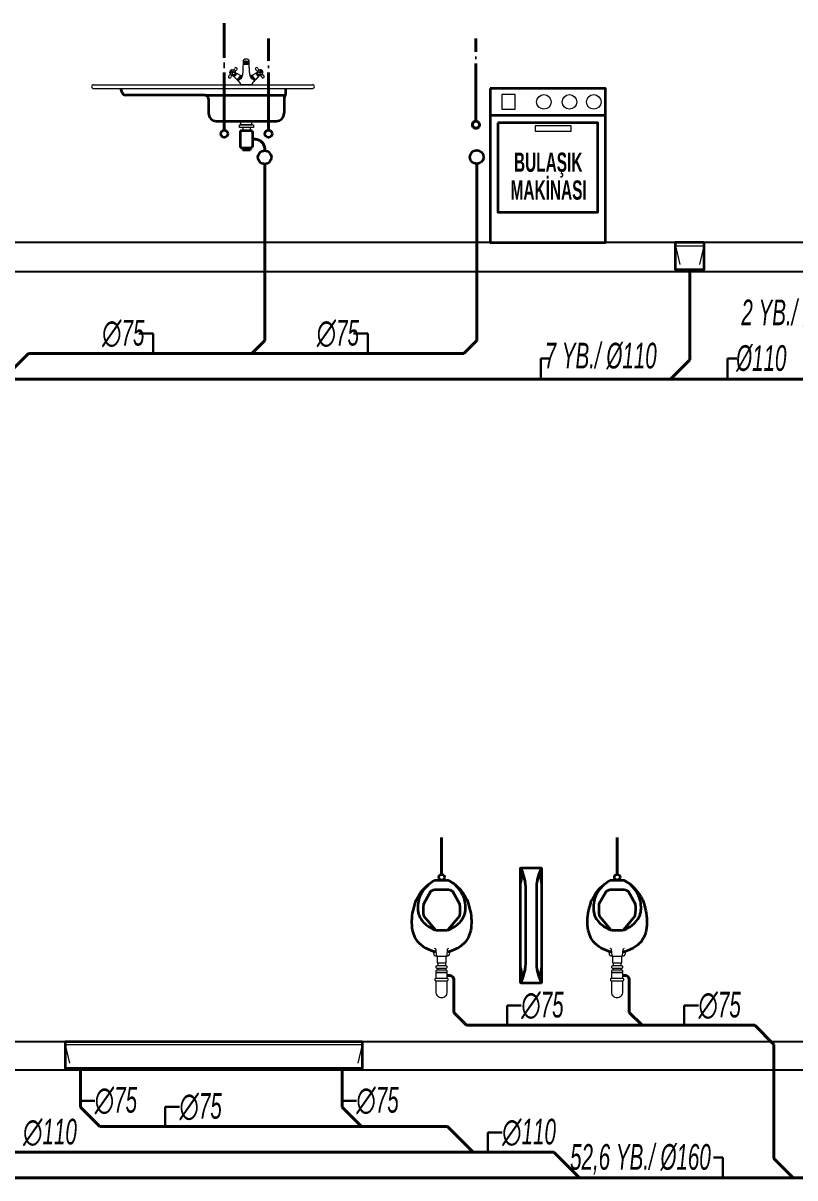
# Model space of a CAD drawing. Header units: centimetres. Extents: x 372964 to 529194, y 28783 to 59011.
# Drawn here: x 519406 to 520008, y 56362 to 57262 of the extents above; entities that cross this region are included whole.
import ezdxf
from ezdxf.enums import TextEntityAlignment as Align

# ---------------------------------------------------------------- set-up
doc = ezdxf.new("R2010")
doc.units = ezdxf.units.CM
doc.linetypes.add('SICAKSU1', pattern=[75, 60, -6, 0, -3, 0, -6])
doc.linetypes.add('SOGUKSU1', pattern=[72, 60, -6, 0, -6])
for name, color, linetype, lineweight in [('0-KRCN-MUTFAK-CİHAZ', 4, 'Continuous', 40), ('0-KRCN-SHT-02CIHAZ', 132, 'Continuous', 25), ('0-KRCN-SHT-EVYEBİRGÖZLÜ', 171, 'Continuous', 35), ('0-KRCN-SHT-MAKİNABULAŞIKÇAMAŞIR', 171, 'Continuous', 35), ('0-KRCN-SHT-PİSSU-BORU', 220, 'PISSU_LINE50', 40), ('0-KRCN-SHT-PİSUAR', 171, 'Continuous', 35), ('0-KRCN-SHT-PİSUARBÖLMESİ', 120, 'Continuous', 35), ('0-KRCN-SHT-SICAKSU', 50, 'SICAKSU1', 40), ('0-KRCN-SHT-SOGUKSU', 141, 'SOGUKSU1', 40), ('0-KRCN-SHT-SÜZGEÇBANYO', 171, 'Continuous', 35), ('0-KRCN-SHT-YAZI-ÇAP-PİSSU', 41, 'Continuous', 30)]:
    doc.layers.add(name, color=color, linetype=linetype, lineweight=lineweight)
doc.styles.add('CAP', font='ARIALNB.TTF')
doc.styles.add('MUF', font='isocpeur.ttf')
doc.styles.add('ÇAP-2', font='ARIALNBI.TTF')
doc.linetypes.add('PISSU_LINE50', pattern='A,50,-10,["C",MUF,S=10,R=0,X=1,Y=-5],0', length=60)

# ---------------------------------------------------------------- blocks, each defined once
blk = doc.blocks.new('*U59')
at = {"layer": '0-KRCN-SHT-EVYEBİRGÖZLÜ', "color": 120, "lineweight": 20}
for p, q in [((-1.33, 94.81), (-1.38, 93.63)), ((-1.19, 93.64), (-1.19, 93.63)), ((-1.19, 93.63), (-1.18, 92.96)), ((1.25, 93.64), (1.24, 92.97)), ((1.25, 93.65), (1.25, 93.64)), ((1.38, 94.82), (1.44, 93.64)), ((-7.75, 87.2), (-8.23, 87.58)), ((-8.23, 87.58), (-8.23, 87.58)), ((-7.75, 87.2), (-7.28, 86.83)), ((-7.28, 86.83), (-7.28, 86.83)), ((-6.2, 89.17), (-6.68, 89.55)), ((-6.68, 89.55), (-6.68, 89.55)), ((-6.47, 86.89), (-6.13, 86.62)), ((-6.37, 86.31), (-4.86, 84.73)), ((-6.2, 89.17), (-5.73, 88.8)), ((-5.73, 88.8), (-5.73, 88.79)), ((-5.6, 88), (-5.25, 87.73)), ((-5.01, 88.04), (-3.11, 86.94)), ((-4.51, 84.42), (-4.86, 84.73)), ((-4.35, 84.29), (-4.51, 84.42)), ((-4.24, 84.1), (-4.32, 84.17)), ((-2.74, 86.68), (-3.11, 86.94)), ((-2.57, 86.55), (-2.74, 86.68)), ((-2.16, 86.7), (-2.42, 86.53)), ((2.25, 86.71), (2.51, 86.55)), ((2.67, 86.57), (2.83, 86.7)), ((2.83, 86.7), (3.2, 86.95)), ((5.1, 88.07), (3.2, 86.95)), ((4.35, 84.13), (4.43, 84.19)), ((4.46, 84.32), (4.62, 84.45)), ((4.62, 84.45), (4.97, 84.76)), ((6.46, 86.35), (4.97, 84.76)), ((5.68, 88.03), (5.34, 87.76)), ((6.28, 89.21), (5.81, 88.83)), ((5.81, 88.83), (5.81, 88.83)), ((6.56, 86.92), (6.22, 86.65)), ((6.28, 89.21), (6.76, 89.58)), ((6.76, 89.58), (6.76, 89.58)), ((7.85, 87.24), (7.37, 86.86)), ((7.37, 86.86), (7.37, 86.87)), ((7.85, 87.24), (8.32, 87.62)), ((8.32, 87.62), (8.32, 87.62)), ((-79.39, 82), (34.44, 82)), ((-79.39, 80), (34.44, 80)), ((2.86, 82), (-2.74, 82)), ((-2.73, 61.2), (-2.95, 63.13)), ((2.91, 61.2), (-2.73, 61.2)), ((2.91, 61.2), (3.12, 63.13)), ((-1.8, 59.75), (-1.8, 58.25)), ((1.98, 59.75), (1.98, 58.25))]:
    blk.add_line(p, q, dxfattribs=at)
at = {"layer": '0-KRCN-SHT-EVYEBİRGÖZLÜ', "linetype": 'Continuous'}
for p, q in [((-65.39, 80), (-64.57, 77.87)), ((20.44, 80), (20.44, 76.97)), ((-21.54, 76.6), (-62.7, 76.6)), ((-21.54, 76.6), (20.4, 76.6)), ((-19.54, 74.6), (-19.54, 67.13)), ((19.66, 74.6), (19.66, 67.13)), ((-15.54, 63.13), (15.66, 63.13)), ((-1.8, 49.07), (-1.8, 47.93)), ((1.98, 49.07), (1.98, 47.93)), ((1.98, 47.93), (-1.8, 47.93))]:
    blk.add_line(p, q, dxfattribs=at)
at = {"layer": '0-KRCN-SHT-EVYEBİRGÖZLÜ', "color": 120, "lineweight": 20}
for points in [[(-2.15, 86.04), (-1.97, 86.88), (-1.84, 87.52), (-1.74, 88.01), (-1.67, 88.39), (-1.63, 88.7), (-1.61, 88.98), (-1.59, 89.27), (-1.58, 89.61), (-1.57, 90.04), (-1.56, 90.55), (-1.54, 91.13), (-1.51, 91.77), (-1.48, 92.48), (-1.44, 93.23), (-1.39, 94.02), (-1.33, 94.8)], [(2.25, 86.05), (2.07, 86.89), (1.93, 87.53), (1.83, 88.02), (1.76, 88.4), (1.72, 88.71), (1.69, 88.99), (1.67, 89.28), (1.66, 89.62), (1.65, 90.05), (1.63, 90.55), (1.61, 91.14), (1.58, 91.78), (1.54, 92.49), (1.5, 93.24), (1.44, 94.03), (1.38, 94.8)]]:
    blk.add_lwpolyline(points, dxfattribs=at)
for points in [[(0.03, 94.24, 0.043526), (-0.55, 94.18, 0.056893), (-0.97, 94.06, 0.099366), (-1.3, 93.83, 0.195773), (-1.38, 93.63, 0.195773), (-1.3, 93.43, 0.037242), (-1.19, 93.33)], [(0.03, 94.16, 0.043526), (-0.47, 94.11, 0.056893), (-0.83, 94, 0.099366), (-1.12, 93.8, 0.184554), (-1.19, 93.64)], [(0.02, 94.24, -0.043526), (0.6, 94.19, -0.056893), (1.03, 94.06, -0.099366), (1.36, 93.83, -0.195773), (1.44, 93.64, -0.195773), (1.36, 93.44, -0.037242), (1.25, 93.34)], [(0.02, 94.16, -0.043526), (0.52, 94.11, -0.056893), (0.89, 94, -0.099366), (1.18, 93.81, -0.184554), (1.25, 93.65)], [(0.51, 93.35, -0.049816), (0.79, 93.26, -0.099769), (1.05, 93.08, -0.194284), (1.11, 92.93, -0.194284), (1.05, 92.78, -0.099769), (0.79, 92.6, -0.057439), (0.47, 92.5, -0.044019), (0.02, 92.47)], [(-5.5, 87.03, -0.022357), (-5.8, 86.69, -0.030945), (-6.04, 86.46, -0.06719), (-6.29, 86.3, -0.279259), (-6.37, 86.31, -0.279259), (-6.39, 86.38, -0.06719), (-6.3, 86.67, -0.006273), (-6.27, 86.73)], [(-5.57, 87.08, -0.022357), (-5.76, 86.86, -0.030945), (-5.91, 86.72, -0.064807), (-6.08, 86.61, -0.279259), (-6.13, 86.62)], [(-5.25, 87.73, -0.279259), (-5.24, 87.68, -0.06719), (-5.3, 87.5, -0.030945), (-5.4, 87.32, -0.022357), (-5.57, 87.08)], [(-5.4, 87.84, -0.006992), (-5.34, 87.89, -0.06719), (-5.09, 88.05, -0.279259), (-5.01, 88.04, -0.279259), (-4.98, 87.97, -0.06719), (-5.08, 87.68, -0.030945), (-5.24, 87.4, -0.022357), (-5.5, 87.03)], [(-3.77, 85.67, -0.02231), (-4.15, 85.22, -0.030883), (-4.46, 84.94, -0.067083), (-4.79, 84.73, -0.198167), (-4.86, 84.73)], [(-3.39, 85.37, -0.021718), (-3.77, 84.92, -0.030097), (-4.09, 84.62, -0.065706), (-4.42, 84.41, -0.282456), (-4.51, 84.42, -0.02931), (-4.52, 84.43)], [(-4.38, 84.32, 0.003674), (-4.38, 84.3, 0.279259), (-4.35, 84.19)], [(-3.23, 85.24, -0.021423), (-3.61, 84.79, -0.029703), (-3.92, 84.49, -0.065007), (-4.25, 84.28, -0.283952), (-4.35, 84.29)], [(-4.17, 84.12, 0.06719), (-3.81, 84.34, 0.030945), (-3.48, 84.65, 0.022357), (-3.08, 85.12, 0.022357), (-2.71, 85.63, 0.030945), (-2.49, 86.02, 0.06719), (-2.36, 86.42, 0.279259), (-2.4, 86.52)], [(-3.11, 86.94, -0.159274), (-3.1, 86.88, -0.067083), (-3.22, 86.51, -0.030883), (-3.43, 86.14, -0.02231), (-3.77, 85.67)], [(-2.75, 86.69, -0.035922), (-2.74, 86.68, -0.282456), (-2.7, 86.59, -0.065706), (-2.83, 86.22, -0.030097), (-3.04, 85.85, -0.021718), (-3.39, 85.37)], [(-2.57, 86.55, -0.283952), (-2.54, 86.46, -0.065007), (-2.67, 86.09, -0.029703), (-2.88, 85.72, -0.021423), (-3.23, 85.24)], [(-2.57, 86.55, -0.003674), (-2.55, 86.56, -0.279259), (-2.44, 86.55)], [(2.44, 86.48, 0.200512), (2.43, 86.4, 0.06719), (2.57, 86.01, 0.030945), (2.8, 85.63, 0.022357), (3.19, 85.13, 0.022357), (3.61, 84.67, 0.030945), (3.95, 84.37, 0.06719), (4.31, 84.16, 0.279259), (4.41, 84.18)], [(2.67, 86.57, 0.003674), (2.64, 86.58, 0.279259), (2.54, 86.57)], [(2.67, 86.57, 0.283952), (2.64, 86.48, 0.065007), (2.77, 86.11, 0.029703), (2.98, 85.74, 0.021423), (3.33, 85.26)], [(2.84, 86.71, 0.035922), (2.83, 86.7, 0.282456), (2.8, 86.61, 0.065706), (2.93, 86.24, 0.030097), (3.14, 85.87, 0.021718), (3.49, 85.38)], [(3.2, 86.95, 0.159274), (3.19, 86.89, 0.067083), (3.32, 86.53, 0.030883), (3.53, 86.16, 0.02231), (3.87, 85.69)], [(3.33, 85.26, 0.021423), (3.72, 84.81, 0.029703), (4.03, 84.52, 0.065007), (4.36, 84.31, 0.283952), (4.46, 84.32)], [(3.49, 85.38, 0.021718), (3.88, 84.94, 0.030097), (4.19, 84.64, 0.065706), (4.52, 84.44, 0.282456), (4.62, 84.45, 0.02931), (4.63, 84.45)], [(3.87, 85.69, 0.02231), (4.25, 85.25, 0.030883), (4.56, 84.96, 0.067083), (4.89, 84.76, 0.198167), (4.97, 84.76)], [(4.48, 84.34, -0.003674), (4.49, 84.32, -0.279259), (4.46, 84.22)], [(5.49, 87.87, 0.006992), (5.43, 87.92, 0.06719), (5.17, 88.08, 0.279259), (5.1, 88.07, 0.279259), (5.07, 87.99, 0.06719), (5.16, 87.71, 0.030945), (5.33, 87.43, 0.022357), (5.59, 87.06)], [(5.34, 87.76, 0.279259), (5.32, 87.71, 0.06719), (5.39, 87.53, 0.030945), (5.49, 87.35, 0.022357), (5.66, 87.11)], [(5.59, 87.06, 0.022357), (5.89, 86.72, 0.030945), (6.13, 86.49, 0.06719), (6.39, 86.34, 0.279259), (6.46, 86.35, 0.279259), (6.49, 86.42, 0.06719), (6.4, 86.7, 0.006273), (6.37, 86.76)], [(5.66, 87.11, 0.022357), (5.85, 86.89, 0.030945), (6.01, 86.75, 0.064807), (6.17, 86.64, 0.279259), (6.22, 86.65)]]:
    blk.add_lwpolyline(points, format="xyb", dxfattribs=at)
for points in [[(0.02, 93.52, -0.046919), (0.52, 93.48, -0.06059), (0.88, 93.36, -0.101877), (1.17, 93.16, -0.18587), (1.24, 92.97, -0.18587), (1.17, 92.79, -0.101877), (0.89, 92.58, -0.06059), (0.52, 92.46, -0.046919), (0.03, 92.41, -0.046919), (-0.46, 92.45, -0.06059), (-0.83, 92.56, -0.101877), (-1.11, 92.77, -0.18587), (-1.19, 92.95, -0.18587), (-1.12, 93.14, -0.101877), (-0.83, 93.35, -0.06059), (-0.47, 93.47, -0.046919)], [(0.02, 92.53, -0.048311), (-0.36, 92.57, -0.062066), (-0.64, 92.66, -0.102741), (-0.86, 92.82, -0.182029), (-0.91, 92.97, -0.182029), (-0.86, 93.12, -0.102741), (-0.64, 93.28, -0.062066), (-0.36, 93.38, -0.048311), (0.02, 93.41, -0.048311), (0.4, 93.38, -0.062066), (0.69, 93.29, -0.102741), (0.9, 93.12, -0.182029), (0.96, 92.97, -0.182029), (0.9, 92.83, -0.102741), (0.69, 92.66, -0.062066), (0.4, 92.57, -0.048311)]]:
    blk.add_lwpolyline(points, format="xyb", close=True, dxfattribs=at)
blk.add_lwpolyline([(3.7, 61.2), (3.7, 59.75), (-3.52, 59.75), (-3.52, 61.2)], close=True, dxfattribs=at)
at = {"layer": '0-KRCN-SHT-EVYEBİRGÖZLÜ', "linetype": 'Continuous'}
blk.add_lwpolyline([(3.22, 57.25), (3.22, 50.07, -0.414214), (2.22, 49.07), (-2.05, 49.07, -0.414214), (-3.05, 50.07), (-3.05, 57.25, -0.414214), (-2.05, 58.25), (2.22, 58.25, -0.414214)], format="xyb", close=True, dxfattribs=at)
at = {"layer": '0-KRCN-SHT-EVYEBİRGÖZLÜ', "color": 120, "lineweight": 20}
for centre in [(-6.53, 87.84), (6.62, 87.87)]:
    blk.add_circle(centre, 0.708, dxfattribs=at)
at = {"layer": '0-KRCN-SHT-EVYEBİRGÖZLÜ'}
for centre, radius in [((-11.4, 56.48), 1.84), ((11.58, 56.48), 1.84), ((9.6, 44.28), 3.5)]:
    blk.add_circle(centre, radius, dxfattribs=at)
at = {"layer": '0-KRCN-SHT-EVYEBİRGÖZLÜ', "color": 120, "lineweight": 20}
for centre, radius, start, end in [((-6.92, 90.32), 0.81, 287.50667, 351.84552), ((-5.41, 90.17), 0.708, 51.80924, 177.53263), ((-5.41, 90.17), 0.708, 286.08584, 51.80924), ((-1.23, 94.8), 0.101, 125.41643, 186.21199), ((0.02, 93.03), 2.27, 54.58357, 125.41643), ((1.28, 94.8), 0.101, 353.78801, 54.58357), ((5.49, 90.2), 0.708, 128.5, 254.2234), ((5.49, 90.2), 0.708, 2.7766, 128.5), ((7, 90.36), 0.81, 188.46372, 252.80256), ((-8.54, 86.2), 0.708, 106.08584, 231.80924), ((-8.54, 86.2), 0.708, 231.80924, 357.53263), ((-9.04, 87.63), 0.81, 291.77295, 356.1118), ((-8.5, 88.26), 0.126, 152.07316, 308.51753), ((-6.14, 87.53), 2.59, 156.60865, 162.36929), ((-8.48, 88.22), 0.126, 196.10837, 299.96501), ((-7.37, 88.49), 1.19, 103.3712, 180.40622), ((-7.48, 88.58), 1.04, 100.042, 183.57647), ((-8.47, 88.52), 0.0506, 183.57647, 295.45205), ((-7.29, 88.43), 1.24, 196.03607, 196.61925), ((-6.56, 88.72), 2.02, 198.44222, 214.48181), ((-9.11, 89.86), 1.53, 295.45205, 348.16642), ((-8.43, 88.98), 0.0101, 157.37072, 292.48233), ((-9.4, 90.09), 2.21, 295.8507, 347.36491), ((-8.65, 89.51), 0.581, 292.48233, 350.84745), ((-9.29, 90.01), 2.04, 295.17635, 348.60232), ((-8.09, 89.42), 0.0101, 350.84745, 125.95905), ((-7.03, 86.05), 0.81, 107.50667, 174.65677), ((-6.14, 87.53), 2.59, 121.07698, 127.16391), ((-7.66, 89.56), 0.0506, 348.16642, 100.042), ((-7.41, 89.65), 0.126, 339.46541, 126.02299), ((-6.76, 88.02), 0.607, 58.71002, 224.90845), ((-7.36, 89.64), 0.126, 343.65346, 89.67862), ((-6.56, 88.72), 2.02, 249.13666, 264.24303), ((-7.29, 88.43), 1.24, 86.99922, 87.54714), ((-7.4, 87.65), 2.02, 69.13666, 85.17625), ((-7.95, 88.95), 2.54, 297.89821, 345.72026), ((-6.76, 86.71), 0.00506, 264.24303, 297.89821), ((-4.92, 88.74), 0.81, 108.9617, 176.1118), ((-7.4, 87.65), 2.02, 19.37544, 34.31338), ((-5.49, 88.32), 0.00506, 345.72026, 19.37544), ((-4.25, 84.27), 0.129, 216.05853, 242.69173), ((-4.21, 84.21), 0.0996, 238.69845, 298.25306), ((-7.05, 80.52), 4.55, 19.02996, 51.9978), ((-3.42, 86.34), 1.31, 287.05789, 346.6638), ((-2.5, 86.43), 0.129, 39.4248, 66.05801), ((2.52, 87.14), 0.506, 203.45422, 238.34139), ((3.52, 86.36), 1.31, 193.64544, 253.25134), ((2.59, 86.4), 0.167, 117.47921, 151.90904), ((2.59, 86.45), 0.129, 114.25123, 140.88443), ((7.18, 80.55), 4.55, 128.31143, 161.48011), ((4.35, 84.29), 0.129, 297.61751, 324.25071), ((5, 88.77), 0.81, 4.19744, 71.34754), ((7.49, 87.69), 2.02, 145.99585, 160.9338), ((8.03, 88.99), 2.54, 194.58898, 242.41102), ((5.58, 88.35), 0.00506, 160.9338, 194.58898), ((6.85, 88.06), 0.607, 315.40079, 121.59921), ((7.49, 87.69), 2.02, 95.13299, 111.17258), ((6.86, 86.75), 0.00506, 242.41102, 276.0662), ((6.64, 88.76), 2.02, 276.0662, 291.17258), ((7.38, 88.47), 1.24, 92.7621, 93.31002), ((7.44, 89.68), 0.126, 90.63062, 196.65577), ((9.47, 90.14), 2.21, 192.94433, 244.45853), ((7.49, 89.69), 0.126, 54.28624, 200.84382), ((9.37, 90.06), 2.04, 191.70691, 245.13288), ((7.13, 86.09), 0.81, 5.65246, 72.80256), ((6.23, 87.56), 2.59, 53.14532, 59.23225), ((7.74, 89.6), 0.0506, 80.26724, 192.14282), ((9.18, 89.91), 1.53, 192.14282, 244.85718), ((7.45, 88.53), 1.19, 359.90301, 76.93804), ((7.57, 88.62), 1.04, 356.73276, 80.26724), ((8.64, 86.24), 0.708, 182.7766, 308.5), ((8.17, 89.46), 0.0101, 54.35018, 189.46179), ((8.73, 89.55), 0.581, 189.46179, 247.8269), ((6.64, 88.76), 2.02, 325.82742, 341.86701), ((9.13, 87.68), 0.81, 184.19744, 248.53628), ((8.52, 89.02), 0.0101, 247.8269, 22.93851), ((8.59, 88.3), 0.126, 231.79171, 28.23607), ((8.57, 88.26), 0.126, 240.34423, 344.20087), ((8.55, 88.57), 0.0506, 244.85718, 356.73276), ((7.38, 88.47), 1.24, 343.68998, 344.27317), ((6.23, 87.56), 2.59, 17.93994, 23.70059), ((8.64, 86.24), 0.708, 308.5, 74.2234), ((-79.39, 81), 1, 90, 270), ((34.44, 81), 1, 270, 90)]:
    blk.add_arc(centre, radius, start, end, dxfattribs=at)
at = {"layer": '0-KRCN-SHT-EVYEBİRGÖZLÜ', "linetype": 'Continuous'}
for centre, radius, start, end in [((-62.7, 78.6), 2, 201.27478, 270), ((-21.54, 74.6), 2, 0, 90), ((21.66, 74.6), 2, 143.64036, 180), ((18.44, 76.97), 2, 323.64036, 0), ((-15.54, 67.13), 4, 180, 270), ((15.66, 67.13), 4, 270, 0)]:
    blk.add_arc(centre, radius, start, end, dxfattribs=at)
at = {"layer": '0-KRCN-SHT-PİSSU-BORU', "ltscale": 0.5}
for p, q in [((3.22, 53.66), (4.6, 53.66)), ((9.6, 47.78), (9.6, 48.66))]:
    blk.add_line(p, q, dxfattribs=at)
blk.add_arc((4.6, 48.66), 5, 0, 90, dxfattribs=at)
at = {"layer": '0-KRCN-SHT-SICAKSU', "ltscale": 0.5}
blk.add_line((-11.4, 58.31), (-11.4, 114), dxfattribs=at)
at = {"layer": '0-KRCN-SHT-SOGUKSU', "ltscale": 0.5}
blk.add_line((11.58, 58.31), (11.58, 106), dxfattribs=at)
blk = doc.blocks.new('0-MEK-SHT-ZKLN-MAKİNA BULAŞIK')
at = {"layer": '0-KRCN-SHT-MAKİNABULAŞIKÇAMAŞIR'}
blk.add_line((-30, 66.15), (30, 66.15), dxfattribs=at)
at = {"layer": '0-KRCN-SHT-MAKİNABULAŞIKÇAMAŞIR', "linetype": 'Continuous'}
for points in [[(-30, 80), (-30, 0), (30, 0), (30, 80)], [(-26, 62.15), (-26, 15.74), (26, 15.74), (26, 62.15)]]:
    blk.add_lwpolyline(points, close=True, dxfattribs=at)
at = {"layer": '0-KRCN-SHT-MAKİNABULAŞIKÇAMAŞIR', "color": 120, "linetype": 'Continuous', "lineweight": 20}
for points in [[(-23.84, 76.85), (-23.84, 69.29), (-16.91, 69.29), (-16.91, 76.85)], [(-6.62, 60.56), (-6.62, 57.91), (12.15, 57.91), (12.15, 60.56)]]:
    blk.add_lwpolyline(points, close=True, dxfattribs=at)
for centre in [(-2.07, 73.07), (11.24, 73.07), (23.88, 73.07)]:
    blk.add_circle(centre, 3.78, dxfattribs=at)
at = {"layer": '0-KRCN-SHT-MAKİNABULAŞIKÇAMAŞIR', "linetype": 'Continuous'}
blk.add_circle((-36.96, 44.43), 3.54, dxfattribs=at)
at = {"layer": '0-KRCN-SHT-PİSSU-BORU', "ltscale": 0.5}
blk.add_line((-36.96, 40.89), (-36.96, 0), dxfattribs=at)
at = {"layer": '0-KRCN-SHT-SOGUKSU', "ltscale": 0.5}
blk.add_line((-37.39, 63.04), (-37.39, 106), dxfattribs=at)
blk.add_circle((-37.39, 61.2), 1.84, dxfattribs=at)
at = {"layer": '0-KRCN-SHT-MAKİNABULAŞIKÇAMAŞIR', "color": 120, "linetype": 'Continuous', "lineweight": 20, "style": 'CAP', "width": 0.7}
for s, p in [('BULAŞIK', (0.18, 40.31)), ('MAKİNASI', (0.4, 28.42))]:
    blk.add_text(s, height=10, dxfattribs=at).set_placement(p, align=Align.MIDDLE)
blk = doc.blocks.new('0-MEK-SHT-ZKLN-PİSUAR-1')
at = {"layer": '0-KRCN-SHT-PİSSU-BORU', "ltscale": 0.5}
for p, q in [((2.94, 34.21), (4.25, 34.21)), ((6.25, 32.21), (6.25, 22.21))]:
    blk.add_line(p, q, dxfattribs=at)
blk.add_arc((4.25, 32.21), 2, 0, 90, dxfattribs=at)
at = {"layer": '0-KRCN-SHT-PİSUAR', "color": 120, "linetype": 'Continuous', "lineweight": 20}
for p, q in [((-2.71, 44.3), (2.75, 44.3)), ((-2.06, 40.8), (-2.06, 39.21)), ((-2.06, 38.02), (-2.06, 37)), ((1.94, 40.8), (1.94, 39.21)), ((1.94, 38.02), (1.94, 37))]:
    blk.add_line(p, q, dxfattribs=at)
at = {"layer": '0-KRCN-SHT-PİSUAR', "linetype": 'Continuous'}
for points in [[(-2.97, 46.18, 0.268882), (-3.44, 46.58, -0.148908), (-12.39, 51.79), (-13.7, 53.8, -0.044554), (-15.1, 57.8, -0.093661), (-14.85, 67.8), (-13.8, 71.8, -0.058459), (-13, 73.8, -0.155521), (-3.73, 83.66, -0.133094), (-3.23, 83.8), (0, 83.8), (3.24, 83.8, -0.133094), (3.74, 83.66, -0.006353), (4.31, 83.32, -0.148889), (13, 73.8, -0.058459), (13.8, 71.8), (14.85, 67.8, -0.093661), (15.1, 57.8, -0.044554), (13.7, 53.8), (12.39, 51.79, -0.148908), (3.45, 46.58, 0.268882), (2.97, 46.18)], [(-6.5, 81.8, 0.042537), (-10, 77.8, 0.082547), (-11.79, 73.84, 0.003661), (-11.81, 73.77, 0.048482), (-12.4, 69.8, 0.066089), (-12, 66.21, 0.042626), (-11.73, 65.4, 0.081974), (-9.4, 61.8, 0.08561), (-4.05, 58.23, 0.104852), (-2.02, 57.8), (2.03, 57.8, 0.104852), (4.06, 58.23, 0.08561), (9.4, 61.8, 0.081974), (11.74, 65.4, 0.042626), (12.01, 66.21, 0.066089), (12.4, 69.8, 0.048482), (11.81, 73.77, 0.003661), (11.79, 73.84, 0.082547), (10, 77.8, 0.044527), (6.32, 81.97)], [(3.46, 58.12), (9.4, 65.3, 0.062413), (9.5, 71.3), (5.79, 77.83, 0.159561), (2.83, 78.8), (-2.83, 78.8, 0.159561), (-5.79, 77.83), (-9.5, 71.3, 0.062413), (-9.4, 65.3), (-3.45, 58.12)]]:
    blk.add_lwpolyline(points, format="xyb", dxfattribs=at)
at = {"layer": '0-KRCN-SHT-PİSUAR', "color": 120, "linetype": 'Continuous', "lineweight": 20}
for points in [[(-2.21, 44.3, -0.382239), (-2.61, 44.66), (-2.94, 47.68, 0.382209), (-3.64, 48.3)], [(3.64, 48.3, 0.382209), (2.95, 47.68), (2.61, 44.66, -0.382239), (2.22, 44.3)], [(-5.5, 47.2, -0.130683), (-4.5, 46.54, -0.191771), (-4.25, 45.84, 0.43138), (-2.71, 44.3, -0.422374), (-2.4, 44), (-2.4, 40.8), (2.4, 40.8), (2.4, 44, -0.422374), (2.71, 44.3, 0.422374), (4.25, 45.8), (4.25, 45.92, -0.171457), (4.51, 46.54, -0.130683), (5.5, 47.2)], [(2.94, 32.75), (2.94, 35.31, 0.414214), (2.44, 35.81), (-2.56, 35.81, 0.414214), (-3.06, 35.31), (-3.06, 32.75)], [(-3.06, 31.56), (-3.06, 25.76, 0.414214), (-0.06, 22.76), (-0.06, 22.76, 0.414214), (2.94, 25.76), (2.94, 31.56, 1.000007)]]:
    blk.add_lwpolyline(points, format="xyb", dxfattribs=at)
for points in [[(-3.02, 38.71), (-3.02, 38.52, 0.414214), (-2.52, 38.02), (2.41, 38.02, 0.414214), (2.91, 38.52), (2.91, 38.71, 0.414214), (2.41, 39.21), (-2.52, 39.21, 0.414214)], [(-3.02, 36.5), (-3.02, 36.31, 0.414214), (-2.52, 35.81), (2.41, 35.81, 0.414214), (2.91, 36.31), (2.91, 36.5, 0.414214), (2.41, 37), (-2.52, 37, 0.414214)], [(-3.56, 32.25), (-3.56, 32.06, 0.414214), (-3.06, 31.56), (2.94, 31.56, 0.414214), (3.44, 32.06), (3.44, 32.25, 0.414214), (2.94, 32.75), (-3.06, 32.75, 0.414214)]]:
    blk.add_lwpolyline(points, format="xyb", close=True, dxfattribs=at)
at = {"layer": '0-KRCN-SHT-PİSUAR', "linetype": 'Continuous'}
blk.add_circle((0, 85.28), 1.48, dxfattribs=at)
for centre, start, end in [((8.39, 71.88), 22.53652, 22.53698), ((9.07, 70.19), 18.72646, 18.72725), ((9.07, 70.19), 18.72703, 18.72762)]:
    blk.add_arc(centre, 5, start, end, dxfattribs=at)
at = {"layer": '0-KRCN-SHT-SOGUKSU', "ltscale": 0.5}
blk.add_line((-0.01, 86.56), (-0.01, 106), dxfattribs=at)
blk = doc.blocks.new('0-MEK-SHT-ZKLN-PİSUAR BÖLMESİ')
at = {"layer": '0-KRCN-SHT-PİSUARBÖLMESİ', "linetype": 'Continuous'}
blk.add_lwpolyline([(-6.1, 30.77), (-6.1, 89.77, -0.414214), (-5.6, 90.27), (4.4, 90.27, -0.414214), (4.9, 89.77), (4.9, 30.77, -0.414214), (4.4, 30.27), (-5.6, 30.27, -0.414214)], format="xyb", close=True, dxfattribs=at)
for points in [[(-5.99, 30.46, 0.113858), (-3.35, 40.27), (-3.35, 80.27, 0.113858), (-5.99, 90.07)], [(4.8, 90.07, 0.113858), (2.15, 80.27), (2.15, 40.27, 0.113858), (4.8, 30.46)], [(-3.56, 82.6, 0.072691), (-4.66, 85.78, 0.631225), (-5.2, 85.76, 0.078309), (-6.1, 82.29)], [(4.9, 82.29, 0.078309), (4.01, 85.76, 0.631225), (3.46, 85.78, 0.072691), (2.36, 82.6)], [(-6.1, 38.24, 0.078309), (-5.2, 34.78, 0.631225), (-4.66, 34.76, 0.072691), (-3.56, 37.93)], [(2.36, 37.93, 0.072691), (3.46, 34.76, 0.631225), (4.01, 34.78, 0.078309), (4.9, 38.24)]]:
    blk.add_lwpolyline(points, format="xyb", dxfattribs=at)
blk = doc.blocks.new('0-MEK-SHT-ZKLN-SÜZGEÇ BANYO')
at = {"layer": '0-KRCN-SHT-SÜZGEÇBANYO', "color": 120, "lineweight": 20}
for p, q in [((-7.47, -1.69), (7.48, -1.69)), ((-7.45, -1.72), (-5.15, -11.37)), ((5.31, -11.37), (7.48, -1.7))]:
    blk.add_line(p, q, dxfattribs=at)
at = {"layer": '0-KRCN-SHT-SÜZGEÇBANYO'}
blk.add_lwpolyline([(-7.5, 0), (-7.5, -14), (7.5, -14), (7.5, 0)], close=True, dxfattribs=at)

msp = doc.modelspace()

# ---------------------------------------------------------------- linework, layer by layer
at = {"layer": '0-KRCN-SHT-02CIHAZ', "color": 8}
for p, q in [((523558.771, 57090.55), (503312.649, 57090.55)), ((503312.649, 57068.05), (523558.771, 57068.05)), ((503312.649, 56468.05), (523558.771, 56468.05)), ((523558.771, 56445.55), (503312.649, 56445.55))]:
    msp.add_line(p, q, dxfattribs=at)
at = {"layer": '0-KRCN-SHT-PİSSU-BORU'}
for p, q in [((519594.686, 57151.724), (519594.686, 57014.217)), ((519760.019, 57090.55), (519760.019, 57014.217)), ((519926.098, 57069.55), (519926.098, 56999.217)), ((519584.686, 57004.217), (519594.686, 57014.217)), ((519750.019, 57004.217), (519760.019, 57014.217)), ((519390.473, 56984.217), (519410.473, 57004.217)), ((519750.019, 57004.217), (519410.473, 57004.217)), ((519911.098, 56984.217), (519926.098, 56999.217)), ((521047.754, 56984.217), (518796.68, 56984.217)), ((519742.038, 56501.37), (519742.038, 56490.676)), ((519878.924, 56501.37), (519878.924, 56490.676)), ((519752.038, 56480.676), (519742.038, 56490.676)), ((519888.924, 56480.676), (519878.924, 56490.676)), ((519752.038, 56480.676), (519976.778, 56480.676)), ((519991.778, 56465.676), (519976.778, 56480.676)), ((519991.778, 56465.676), (519991.778, 56376.717)), ((519451.089, 56447.05), (519451.089, 56416.717)), ((519655.093, 56447.05), (519655.093, 56416.717)), ((519466.089, 56401.717), (519451.089, 56416.717)), ((519670.093, 56401.717), (519655.093, 56416.717)), ((519466.089, 56401.717), (519737.19, 56401.717)), ((519757.19, 56381.717), (519737.19, 56401.717)), ((519083.33, 56381.717), (519820.051, 56381.717)), ((519840.051, 56361.717), (519820.051, 56381.717)), ((520006.778, 56361.717), (519991.778, 56376.717)), ((517387.36, 56361.717), (520889.717, 56361.717))]:
    msp.add_line(p, q, dxfattribs=at)
at = {"layer": '0-KRCN-SHT-SÜZGEÇBANYO', "color": 120, "lineweight": 20}
for p, q in [((519442.695, 56450.992), (519439.429, 56465.507)), ((519670.735, 56465.514), (519439.442, 56465.514)), ((519670.718, 56465.466), (519667.265, 56450.992))]:
    msp.add_line(p, q, dxfattribs=at)
at = {"layer": '0-KRCN-SHT-SÜZGEÇBANYO'}
msp.add_lwpolyline([(519670.786, 56468.05), (519670.786, 56447.05), (519439.406, 56447.05), (519439.406, 56468.05)], close=True, dxfattribs=at)
at = {"layer": '0-KRCN-SHT-YAZI-ÇAP-PİSSU', "linetype": 'Continuous'}
for p, q in [((519496.67, 57019.612), (519507.761, 57019.612)), ((519507.761, 57019.612), (519507.761, 57004.217)), ((519663.976, 57019.612), (519675.066, 57019.612)), ((519675.066, 57019.612), (519675.066, 57004.217)), ((519817.354, 57000.223), (519810.042, 57000.223)), ((519810.042, 57000.223), (519810.042, 56984.217)), ((519962.804, 57000.223), (519955.493, 57000.223)), ((519955.493, 57000.223), (519955.493, 56984.217)), ((519794.76, 56496.071), (519783.669, 56496.071)), ((519783.669, 56496.071), (519783.669, 56480.676)), ((519932.896, 56496.071), (519921.805, 56496.071)), ((519921.805, 56496.071), (519921.805, 56480.676)), ((519462.179, 56421.884), (519451.089, 56421.884)), ((519666.184, 56421.884), (519655.093, 56421.884)), ((519528.238, 56417.112), (519517.147, 56417.112)), ((519517.147, 56417.112), (519517.147, 56401.717)), ((519779.855, 56397.112), (519768.765, 56397.112)), ((519768.765, 56397.112), (519768.765, 56381.717)), ((519944.524, 56377.723), (519951.836, 56377.723)), ((519951.836, 56377.723), (519951.836, 56361.717))]:
    msp.add_line(p, q, dxfattribs=at)

# ---------------------------------------------------------------- block references
at = {"layer": '0-KRCN-MUTFAK-CİHAZ', "linetype": 'Continuous', "xscale": 1.5, "yscale": 1.5, "zscale": 1.5}
msp.add_blockref('0-MEK-SHT-ZKLN-MAKİNA BULAŞIK', (519815.467, 57090.55), dxfattribs=at)
at = {"layer": '0-KRCN-SHT-EVYEBİRGÖZLÜ', "xscale": 1.5, "yscale": 1.5, "zscale": 1.5}
msp.add_blockref('*U59', (519580.288, 57090.55), dxfattribs=at)
at = {"layer": '0-KRCN-SHT-PİSUAR', "xscale": 1.5, "yscale": 1.5, "zscale": 1.5}
for p in [(519732.667, 56468.05), (519869.554, 56468.05)]:
    msp.add_blockref('0-MEK-SHT-ZKLN-PİSUAR-1', p, dxfattribs=at)
at = {"layer": '0-KRCN-SHT-PİSUARBÖLMESİ', "xscale": 1.5, "yscale": 1.5, "zscale": 1.5}
msp.add_blockref('0-MEK-SHT-ZKLN-PİSUAR BÖLMESİ', (519803.279, 56468.05), dxfattribs=at)
at = {"layer": '0-KRCN-SHT-SÜZGEÇBANYO', "xscale": 1.5, "yscale": 1.5, "zscale": 1.5}
msp.add_blockref('0-MEK-SHT-ZKLN-SÜZGEÇ BANYO', (519926.098, 57090.55), dxfattribs=at)

# ---------------------------------------------------------------- texts
at = {"layer": '0-KRCN-SHT-YAZI-ÇAP-PİSSU', "linetype": 'Continuous', "style": 'ÇAP-2', "width": 0.7}
for s, p in [('2 YB./ Ø75', (519966.358, 57026.145)), ('∅75', (519467.924, 57010.27)), ('∅75', (519635.23, 57010.27)), ('∅75', (519794.764, 56486.729)), ('∅75', (519932.901, 56486.729)), ('∅75', (519462.184, 56412.542)), ('∅75', (519666.188, 56412.542)), ('∅75', (519528.242, 56407.77)), ('∅110', (519406.313, 56387.77)), ('∅110', (519779.86, 56387.77))]:
    msp.add_text(s, height=20, dxfattribs=at).set_placement(p)
for s, p in [('7 YB./ %%C110', (519900.337, 57002.443)), ('%%C110', (520001.486, 57000.571)), ('52,6 YB./ %%C160', (519942.499, 56378.071))]:
    msp.add_text(s, height=20, dxfattribs=at).set_placement(p, align=Align.MIDDLE_RIGHT)

doc.saveas('drawing.dxf')
